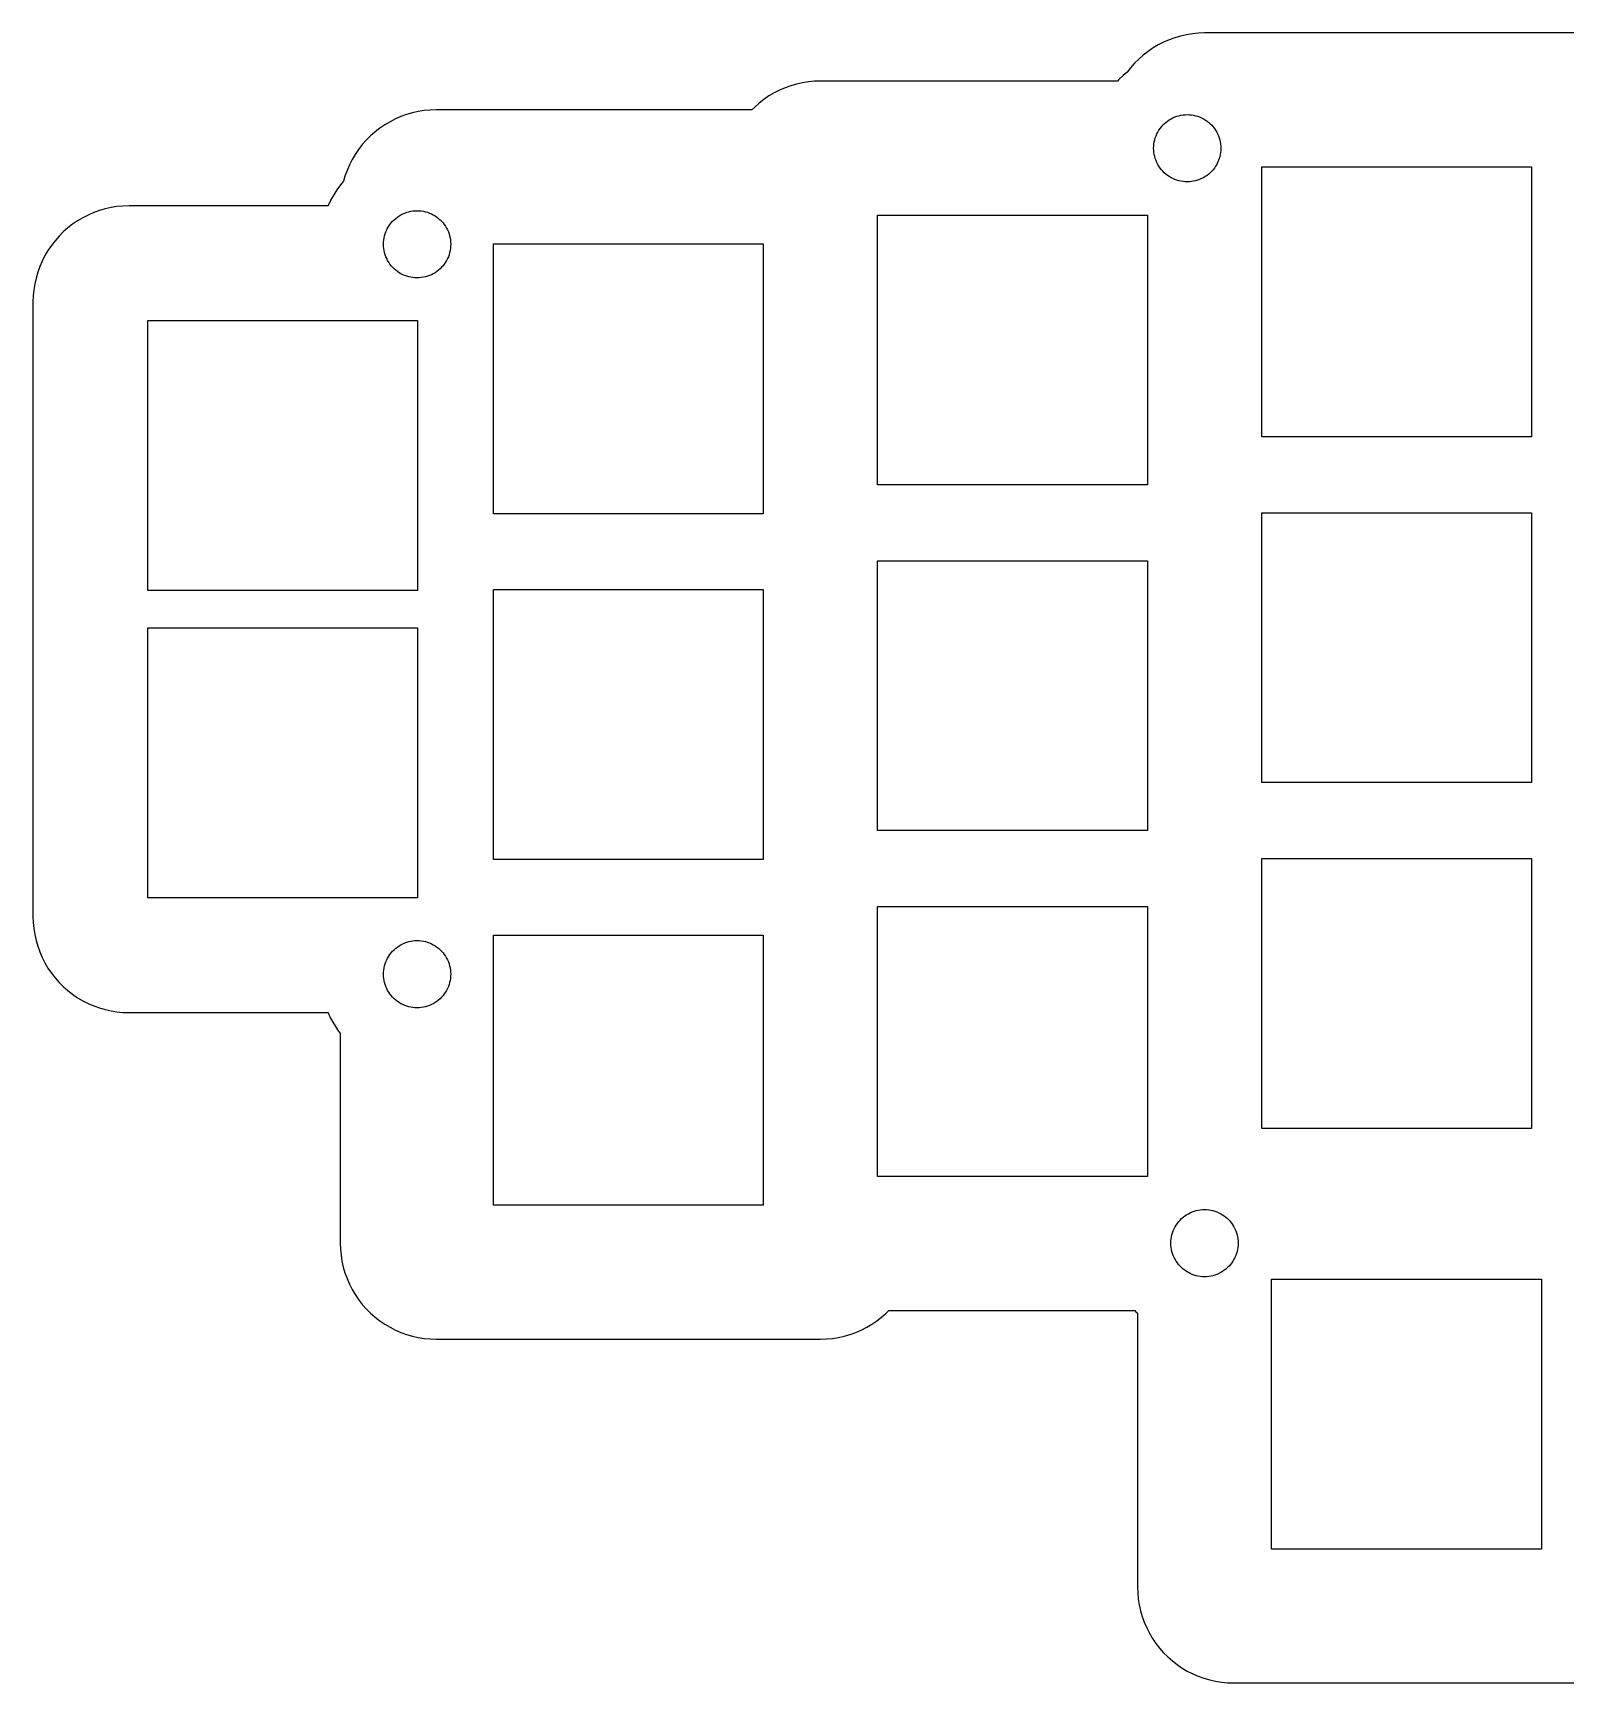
# Model space of a CAD drawing. Header units: metres. Extents: x -13 to 293, y -90 to 14.
# Drawn here: x -13 to 66.8, y -71.9 to 14 of the extents above; entities that cross this region are included whole.
import ezdxf

# ---------------------------------------------------------------- set-up
doc = ezdxf.new("R2010")
doc.units = ezdxf.units.M

msp = doc.modelspace()

# ---------------------------------------------------------------- linework, layer by layer
for p, q in [((46.4549, 13.7553), (46.1594, 13.6489)), ((46.7565, 13.8429), (46.4549, 13.7553)), ((47.0631, 13.9114), (46.7565, 13.8429)), ((47.3733, 13.9606), (47.0631, 13.9114)), ((47.6861, 13.9901), (47.3733, 13.9606)), ((48, 14), (47.6861, 13.9901)), ((68, 14), (48, 14)), ((45.0611, 13.0451), (44.8129, 12.8526)), ((45.3209, 13.2216), (45.0611, 13.0451)), ((45.5912, 13.3815), (45.3209, 13.2216)), ((45.8711, 13.5241), (45.5912, 13.3815)), ((46.1594, 13.6489), (45.8711, 13.5241)), ((44.1474, 12.1871), (43.9761, 11.9662)), ((44.3552, 12.4227), (44.1474, 12.1871)), ((44.5773, 12.6448), (44.3552, 12.4227)), ((44.8129, 12.8526), (44.5773, 12.6448)), ((26.4549, 11.2553), (26.1594, 11.1489)), ((26.7565, 11.3429), (26.4549, 11.2553)), ((27.0631, 11.4114), (26.7565, 11.3429)), ((27.3733, 11.4606), (27.0631, 11.4114)), ((27.6861, 11.4901), (27.3733, 11.4606)), ((28, 11.5), (27.6861, 11.4901)), ((43.4632, 11.5), (28, 11.5)), ((43.5402, 11.5819), (43.4632, 11.5)), ((43.5424, 11.5841), (43.5402, 11.5819)), ((43.756, 11.7842), (43.5424, 11.5841)), ((43.7584, 11.7863), (43.756, 11.7842)), ((43.9761, 11.9662), (43.7584, 11.7863)), ((24.8129, 10.3526), (24.5773, 10.1448)), ((25.0611, 10.5451), (24.8129, 10.3526)), ((25.3209, 10.7216), (25.0611, 10.5451)), ((25.5912, 10.8815), (25.3209, 10.7216)), ((25.8711, 11.0241), (25.5912, 10.8815)), ((26.1594, 11.1489), (25.8711, 11.0241)), ((5.87111, 9.52414), (5.59123, 9.38153)), ((6.15938, 9.64888), (5.87111, 9.52414)), ((6.45491, 9.75528), (6.15938, 9.64888)), ((6.75655, 9.84291), (6.45491, 9.75528)), ((7.0631, 9.91144), (6.75655, 9.84291)), ((7.37334, 9.96057), (7.0631, 9.91144)), ((7.68605, 9.99013), (7.37334, 9.96057)), ((8, 10), (7.68605, 9.99013)), ((24.4324, 10), (8, 10)), ((24.5773, 10.1448), (24.4324, 10)), ((46.0714, 9.41577), (46.1623, 9.47757)), ((46.1623, 9.47757), (46.2569, 9.53352)), ((46.2569, 9.53352), (46.3549, 9.58344)), ((46.3549, 9.58344), (46.4558, 9.62711)), ((46.4558, 9.62711), (46.5592, 9.66434)), ((46.5592, 9.66434), (46.6648, 9.69501)), ((46.6648, 9.69501), (46.7721, 9.71899)), ((46.7721, 9.71899), (46.8807, 9.73619)), ((46.8807, 9.73619), (46.9901, 9.74654)), ((46.9901, 9.74654), (47.1, 9.75)), ((47.1, 9.75), (47.2099, 9.74654)), ((47.2099, 9.74654), (47.3193, 9.73619)), ((47.3193, 9.73619), (47.4279, 9.71899)), ((47.4279, 9.71899), (47.5352, 9.69501)), ((47.5352, 9.69501), (47.6408, 9.66434)), ((47.6408, 9.66434), (47.7442, 9.62711)), ((47.7442, 9.62711), (47.8451, 9.58344)), ((47.8451, 9.58344), (47.9431, 9.53352)), ((47.9431, 9.53352), (48.0377, 9.47757)), ((48.0377, 9.47757), (48.1286, 9.41577)), ((4.57727, 8.64484), (4.35516, 8.42273)), ((4.81288, 8.85257), (4.57727, 8.64484)), ((5.06108, 9.04509), (4.81288, 8.85257)), ((5.32086, 9.22163), (5.06108, 9.04509)), ((5.59123, 9.38153), (5.32086, 9.22163)), ((45.4356, 8.54077), (45.4729, 8.64421)), ((45.4729, 8.64421), (45.5165, 8.7451)), ((45.5165, 8.7451), (45.5665, 8.84306)), ((45.5665, 8.84306), (45.6224, 8.93768)), ((45.6224, 8.93768), (45.6842, 9.02861)), ((45.6842, 9.02861), (45.7516, 9.11548)), ((45.7516, 9.11548), (45.8243, 9.19795)), ((45.8243, 9.19795), (45.902, 9.27568)), ((45.902, 9.27568), (45.9845, 9.34839)), ((45.9845, 9.34839), (46.0714, 9.41577)), ((48.1286, 9.41577), (48.2155, 9.34839)), ((48.2155, 9.34839), (48.2979, 9.27568)), ((48.2979, 9.27568), (48.3757, 9.19795)), ((48.3757, 9.19795), (48.4484, 9.11548)), ((48.4484, 9.11548), (48.5158, 9.02861)), ((48.5158, 9.02861), (48.5776, 8.93768)), ((48.5776, 8.93768), (48.6335, 8.84306)), ((48.6335, 8.84306), (48.6834, 8.7451)), ((48.6834, 8.7451), (48.7271, 8.64421)), ((48.7271, 8.64421), (48.7643, 8.54077)), ((3.95491, 7.93892), (3.77837, 7.67914)), ((4.14743, 8.18712), (3.95491, 7.93892)), ((4.35516, 8.42273), (4.14743, 8.18712)), ((45.35, 8), (45.3534, 8.10988)), ((45.3534, 7.89011), (45.35, 8)), ((45.3534, 8.10988), (45.3638, 8.21933)), ((45.3638, 7.78065), (45.3534, 7.89011)), ((45.3638, 8.21933), (45.381, 8.32791)), ((45.381, 7.67207), (45.3638, 7.78065)), ((45.381, 8.32791), (45.405, 8.4352)), ((45.405, 8.4352), (45.4356, 8.54077)), ((48.7643, 8.54077), (48.795, 8.4352)), ((48.795, 8.4352), (48.819, 8.32791)), ((48.819, 8.32791), (48.8362, 8.21933)), ((48.8362, 7.78065), (48.819, 7.67207)), ((48.8362, 8.21933), (48.8465, 8.10988)), ((48.8465, 7.89011), (48.8362, 7.78065)), ((48.8465, 8.10988), (48.85, 8)), ((48.85, 8), (48.8465, 7.89011)), ((3.47586, 7.12889), (3.35112, 6.84062)), ((3.61847, 7.40877), (3.47586, 7.12889)), ((3.77837, 7.67914), (3.61847, 7.40877)), ((45.405, 7.56479), (45.381, 7.67207)), ((45.4356, 7.45921), (45.405, 7.56479)), ((45.4729, 7.35577), (45.4356, 7.45921)), ((45.5165, 7.25488), (45.4729, 7.35577)), ((45.5665, 7.15692), (45.5165, 7.25488)), ((45.6224, 7.0623), (45.5665, 7.15692)), ((45.6842, 6.97137), (45.6224, 7.0623)), ((45.7516, 6.88451), (45.6842, 6.97137)), ((45.8243, 6.80203), (45.7516, 6.88451)), ((48.4484, 6.88451), (48.3757, 6.80203)), ((48.5158, 6.97137), (48.4484, 6.88451)), ((48.5776, 7.0623), (48.5158, 6.97137)), ((48.6335, 7.15692), (48.5776, 7.0623)), ((48.6834, 7.25488), (48.6335, 7.15692)), ((48.7271, 7.35577), (48.6834, 7.25488)), ((48.7643, 7.45921), (48.7271, 7.35577)), ((48.795, 7.56479), (48.7643, 7.45921)), ((48.819, 7.67207), (48.795, 7.56479)), ((50.975, -7.02499), (50.975, 7.02499)), ((50.975, 7.02499), (65.025, 7.02499)), ((65.025, 7.02499), (65.025, -7.02499)), ((3.01279, 6.09909), (2.82176, 5.8363)), ((3.01471, 6.10156), (3.01279, 6.09909)), ((3.17072, 6.29034), (3.01471, 6.10156)), ((3.24472, 6.54509), (3.17072, 6.29034)), ((3.35112, 6.84062), (3.24472, 6.54509)), ((45.902, 6.7243), (45.8243, 6.80203)), ((45.9845, 6.6516), (45.902, 6.7243)), ((46.0714, 6.58421), (45.9845, 6.6516)), ((46.1623, 6.52242), (46.0714, 6.58421)), ((46.2569, 6.46646), (46.1623, 6.52242)), ((46.3549, 6.41655), (46.2569, 6.46646)), ((46.4558, 6.37288), (46.3549, 6.41655)), ((46.5592, 6.33565), (46.4558, 6.37288)), ((46.6648, 6.30498), (46.5592, 6.33565)), ((46.7721, 6.28099), (46.6648, 6.30498)), ((46.8807, 6.26379), (46.7721, 6.28099)), ((46.9901, 6.25345), (46.8807, 6.26379)), ((47.1, 6.25), (46.9901, 6.25345)), ((47.2099, 6.25345), (47.1, 6.25)), ((47.3193, 6.26379), (47.2099, 6.25345)), ((47.4279, 6.28099), (47.3193, 6.26379)), ((47.5352, 6.30498), (47.4279, 6.28099)), ((47.6408, 6.33565), (47.5352, 6.30498)), ((47.7442, 6.37288), (47.6408, 6.33565)), ((47.8451, 6.41655), (47.7442, 6.37288)), ((47.9431, 6.46646), (47.8451, 6.41655)), ((48.0377, 6.52242), (47.9431, 6.46646)), ((48.1286, 6.58421), (48.0377, 6.52242)), ((48.2155, 6.6516), (48.1286, 6.58421)), ((48.2979, 6.7243), (48.2155, 6.6516)), ((48.3757, 6.80203), (48.2979, 6.7243)), ((2.49733, 5.28653), (2.36786, 5.01137)), ((2.49875, 5.28932), (2.49733, 5.28653)), ((2.6559, 5.57509), (2.49875, 5.28932)), ((2.6575, 5.57779), (2.6559, 5.57509)), ((2.81999, 5.83369), (2.6575, 5.57779)), ((2.82176, 5.8363), (2.81999, 5.83369)), ((-10.4088, 4.38153), (-10.6791, 4.22163)), ((-10.1289, 4.52414), (-10.4088, 4.38153)), ((-9.84062, 4.64888), (-10.1289, 4.52414)), ((-9.54509, 4.75528), (-9.84062, 4.64888)), ((-9.24345, 4.84291), (-9.54509, 4.75528)), ((-8.9369, 4.91144), (-9.24345, 4.84291)), ((-8.62666, 4.96057), (-8.9369, 4.91144)), ((-8.31395, 4.99013), (-8.62666, 4.96057)), ((-8, 5), (-8.31395, 4.99013)), ((2.36324, 5), (-8, 5)), ((2.36661, 5.00848), (2.36324, 5)), ((2.36786, 5.01137), (2.36661, 5.00848)), ((5.80203, 4.27568), (5.88451, 4.34839)), ((5.88451, 4.34839), (5.97137, 4.41577)), ((5.97137, 4.41577), (6.0623, 4.47757)), ((6.0623, 4.47757), (6.15692, 4.53352)), ((6.15692, 4.53352), (6.25488, 4.58344)), ((6.25488, 4.58344), (6.35577, 4.62711)), ((6.35577, 4.62711), (6.45921, 4.66434)), ((6.45921, 4.66434), (6.56479, 4.69501)), ((6.56479, 4.69501), (6.67207, 4.71899)), ((6.67207, 4.71899), (6.78065, 4.73619)), ((6.78065, 4.73619), (6.89011, 4.74654)), ((6.89011, 4.74654), (7, 4.75)), ((7, 4.75), (7.10988, 4.74654)), ((7.10988, 4.74654), (7.21933, 4.73619)), ((7.21933, 4.73619), (7.32791, 4.71899)), ((7.32791, 4.71899), (7.4352, 4.69501)), ((7.4352, 4.69501), (7.54077, 4.66434)), ((7.54077, 4.66434), (7.64421, 4.62711)), ((7.64421, 4.62711), (7.7451, 4.58344)), ((7.7451, 4.58344), (7.84306, 4.53352)), ((7.84306, 4.53352), (7.93768, 4.47757)), ((7.93768, 4.47757), (8.02861, 4.41577)), ((8.02861, 4.41577), (8.11548, 4.34839)), ((8.11548, 4.34839), (8.19795, 4.27568)), ((30.975, -9.52499), (30.975, 4.52499)), ((30.975, 4.52499), (45.025, 4.52499)), ((45.025, 4.52499), (45.025, -9.52499)), ((-11.4227, 3.64484), (-11.6448, 3.42273)), ((-11.1871, 3.85257), (-11.4227, 3.64484)), ((-10.9389, 4.04509), (-11.1871, 3.85257)), ((-10.6791, 4.22163), (-10.9389, 4.04509)), ((5.30498, 3.4352), (5.33565, 3.54077)), ((5.33565, 3.54077), (5.37288, 3.64421)), ((5.37288, 3.64421), (5.41655, 3.7451)), ((5.41655, 3.7451), (5.46646, 3.84306)), ((5.46646, 3.84306), (5.52242, 3.93768)), ((5.52242, 3.93768), (5.58421, 4.02861)), ((5.58421, 4.02861), (5.6516, 4.11548)), ((5.6516, 4.11548), (5.7243, 4.19795)), ((5.7243, 4.19795), (5.80203, 4.27568)), ((8.19795, 4.27568), (8.27568, 4.19795)), ((8.27568, 4.19795), (8.34839, 4.11548)), ((8.34839, 4.11548), (8.41577, 4.02861)), ((8.41577, 4.02861), (8.47757, 3.93768)), ((8.47757, 3.93768), (8.53352, 3.84306)), ((8.53352, 3.84306), (8.58344, 3.7451)), ((8.58344, 3.7451), (8.62711, 3.64421)), ((8.62711, 3.64421), (8.66434, 3.54077)), ((8.66434, 3.54077), (8.69501, 3.4352)), ((-12.2216, 2.67914), (-12.3815, 2.40877)), ((-12.0451, 2.93892), (-12.2216, 2.67914)), ((-11.8526, 3.18712), (-12.0451, 2.93892)), ((-11.6448, 3.42273), (-11.8526, 3.18712)), ((5.25, 3), (5.25345, 3.10988)), ((5.25345, 2.89011), (5.25, 3)), ((5.25345, 3.10988), (5.26379, 3.21933)), ((5.26379, 2.78065), (5.25345, 2.89011)), ((5.26379, 3.21933), (5.28099, 3.32791)), ((5.28099, 2.67207), (5.26379, 2.78065)), ((5.28099, 3.32791), (5.30498, 3.4352)), ((5.30498, 2.56479), (5.28099, 2.67207)), ((8.69501, 3.4352), (8.71899, 3.32791)), ((8.71899, 2.67207), (8.69501, 2.56479)), ((8.71899, 3.32791), (8.73619, 3.21933)), ((8.73619, 2.78065), (8.71899, 2.67207)), ((8.73619, 3.21933), (8.74654, 3.10988)), ((8.74654, 2.89011), (8.73619, 2.78065)), ((8.74654, 3.10988), (8.75, 3)), ((8.75, 3), (8.74654, 2.89011)), ((10.975, -11.025), (10.975, 3.02499)), ((10.975, 3.02499), (25.025, 3.02499)), ((25.025, 3.02499), (25.025, -11.025)), ((-12.6489, 1.84062), (-12.7553, 1.54509)), ((-12.5241, 2.12889), (-12.6489, 1.84062)), ((-12.3815, 2.40877), (-12.5241, 2.12889)), ((5.33565, 2.45921), (5.30498, 2.56479)), ((5.37288, 2.35577), (5.33565, 2.45921)), ((5.41655, 2.25488), (5.37288, 2.35577)), ((5.46646, 2.15692), (5.41655, 2.25488)), ((5.52242, 2.0623), (5.46646, 2.15692)), ((5.58421, 1.97137), (5.52242, 2.0623)), ((5.6516, 1.88451), (5.58421, 1.97137)), ((5.7243, 1.80203), (5.6516, 1.88451)), ((5.80203, 1.7243), (5.7243, 1.80203)), ((5.88451, 1.6516), (5.80203, 1.7243)), ((8.19795, 1.7243), (8.11548, 1.6516)), ((8.27568, 1.80203), (8.19795, 1.7243)), ((8.34839, 1.88451), (8.27568, 1.80203)), ((8.41577, 1.97137), (8.34839, 1.88451)), ((8.47757, 2.0623), (8.41577, 1.97137)), ((8.53352, 2.15692), (8.47757, 2.0623)), ((8.58344, 2.25488), (8.53352, 2.15692)), ((8.62711, 2.35577), (8.58344, 2.25488)), ((8.66434, 2.45921), (8.62711, 2.35577)), ((8.69501, 2.56479), (8.66434, 2.45921)), ((-12.9114, 0.9369), (-12.9606, 0.62666)), ((-12.8429, 1.24345), (-12.9114, 0.9369)), ((-12.7553, 1.54509), (-12.8429, 1.24345)), ((5.97137, 1.58421), (5.88451, 1.6516)), ((6.0623, 1.52242), (5.97137, 1.58421)), ((6.15692, 1.46646), (6.0623, 1.52242)), ((6.25488, 1.41655), (6.15692, 1.46646)), ((6.35577, 1.37288), (6.25488, 1.41655)), ((6.45921, 1.33565), (6.35577, 1.37288)), ((6.56479, 1.30498), (6.45921, 1.33565)), ((6.67207, 1.28099), (6.56479, 1.30498)), ((6.78065, 1.26379), (6.67207, 1.28099)), ((6.89011, 1.25345), (6.78065, 1.26379)), ((7, 1.25), (6.89011, 1.25345)), ((7.10988, 1.25345), (7, 1.25)), ((7.21933, 1.26379), (7.10988, 1.25345)), ((7.32791, 1.28099), (7.21933, 1.26379)), ((7.4352, 1.30498), (7.32791, 1.28099)), ((7.54077, 1.33565), (7.4352, 1.30498)), ((7.64421, 1.37288), (7.54077, 1.33565)), ((7.7451, 1.41655), (7.64421, 1.37288)), ((7.84306, 1.46646), (7.7451, 1.41655)), ((7.93768, 1.52242), (7.84306, 1.46646)), ((8.02861, 1.58421), (7.93768, 1.52242)), ((8.11548, 1.6516), (8.02861, 1.58421)), ((-12.9901, 0.31395), (-13, 0)), ((-13, 0), (-13, -32)), ((-12.9606, 0.62666), (-12.9901, 0.31395)), ((-7.02499, -15.025), (-7.02499, -0.97499)), ((-7.02499, -0.97499), (7.02499, -0.97499)), ((7.02499, -0.97499), (7.02499, -15.025)), ((65.025, -7.02499), (50.975, -7.02499)), ((45.025, -9.52499), (30.975, -9.52499)), ((25.025, -11.025), (10.975, -11.025)), ((50.975, -25.025), (50.975, -10.975)), ((50.975, -10.975), (65.025, -10.975)), ((65.025, -10.975), (65.025, -25.025)), ((30.975, -27.525), (30.975, -13.475)), ((30.975, -13.475), (45.025, -13.475)), ((45.025, -13.475), (45.025, -27.525)), ((7.02499, -15.025), (-7.02499, -15.025)), ((10.975, -29.025), (10.975, -14.975)), ((10.975, -14.975), (25.025, -14.975)), ((25.025, -14.975), (25.025, -29.025)), ((-7.02499, -31.025), (-7.02499, -16.975)), ((-7.02499, -16.975), (7.02499, -16.975)), ((7.02499, -16.975), (7.02499, -31.025)), ((65.025, -25.025), (50.975, -25.025)), ((45.025, -27.525), (30.975, -27.525)), ((25.025, -29.025), (10.975, -29.025)), ((50.975, -43.025), (50.975, -28.975)), ((50.975, -28.975), (65.025, -28.975)), ((65.025, -28.975), (65.025, -43.025)), ((7.02499, -31.025), (-7.02499, -31.025)), ((30.975, -45.525), (30.975, -31.475)), ((30.975, -31.475), (45.025, -31.475)), ((45.025, -31.475), (45.025, -45.525)), ((-13, -32), (-12.9901, -32.3139)), ((-12.9901, -32.3139), (-12.9606, -32.6267)), ((-12.9606, -32.6267), (-12.9114, -32.9369)), ((-12.9114, -32.9369), (-12.8429, -33.2435)), ((-12.8429, -33.2435), (-12.7553, -33.5451)), ((6.0623, -33.5224), (6.15692, -33.4665)), ((6.15692, -33.4665), (6.25488, -33.4165)), ((6.25488, -33.4165), (6.35577, -33.3729)), ((6.35577, -33.3729), (6.45921, -33.3356)), ((6.45921, -33.3356), (6.56479, -33.305)), ((6.56479, -33.305), (6.67207, -33.281)), ((6.67207, -33.281), (6.78065, -33.2638)), ((6.78065, -33.2638), (6.89011, -33.2534)), ((6.89011, -33.2534), (7, -33.25)), ((7, -33.25), (7.10988, -33.2534)), ((7.10988, -33.2534), (7.21933, -33.2638)), ((7.21933, -33.2638), (7.32791, -33.281)), ((7.32791, -33.281), (7.4352, -33.305)), ((7.4352, -33.305), (7.54077, -33.3356)), ((7.54077, -33.3356), (7.64421, -33.3729)), ((7.64421, -33.3729), (7.7451, -33.4165)), ((7.7451, -33.4165), (7.84306, -33.4665)), ((7.84306, -33.4665), (7.93768, -33.5224)), ((10.975, -47.025), (10.975, -32.975)), ((10.975, -32.975), (25.025, -32.975)), ((25.025, -32.975), (25.025, -47.025)), ((-12.7553, -33.5451), (-12.6489, -33.8406)), ((-12.6489, -33.8406), (-12.5241, -34.1289)), ((-12.5241, -34.1289), (-12.3815, -34.4088)), ((5.33565, -34.4592), (5.37288, -34.3558)), ((5.37288, -34.3558), (5.41655, -34.2549)), ((5.41655, -34.2549), (5.46646, -34.1569)), ((5.46646, -34.1569), (5.52242, -34.0623)), ((5.52242, -34.0623), (5.58421, -33.9714)), ((5.58421, -33.9714), (5.6516, -33.8845)), ((5.6516, -33.8845), (5.7243, -33.802)), ((5.7243, -33.802), (5.80203, -33.7243)), ((5.80203, -33.7243), (5.88451, -33.6516)), ((5.88451, -33.6516), (5.97137, -33.5842)), ((5.97137, -33.5842), (6.0623, -33.5224)), ((7.93768, -33.5224), (8.02861, -33.5842)), ((8.02861, -33.5842), (8.11548, -33.6516)), ((8.11548, -33.6516), (8.19795, -33.7243)), ((8.19795, -33.7243), (8.27568, -33.802)), ((8.27568, -33.802), (8.34839, -33.8845)), ((8.34839, -33.8845), (8.41577, -33.9714)), ((8.41577, -33.9714), (8.47757, -34.0623)), ((8.47757, -34.0623), (8.53352, -34.1569)), ((8.53352, -34.1569), (8.58344, -34.2549)), ((8.58344, -34.2549), (8.62711, -34.3558)), ((8.62711, -34.3558), (8.66434, -34.4592)), ((-12.3815, -34.4088), (-12.2216, -34.6791)), ((-12.2216, -34.6791), (-12.0451, -34.9389)), ((-12.0451, -34.9389), (-11.8526, -35.1871)), ((-11.8526, -35.1871), (-11.6448, -35.4227)), ((5.25, -35), (5.25345, -34.8901)), ((5.25345, -35.1099), (5.25, -35)), ((5.25345, -34.8901), (5.26379, -34.7807)), ((5.26379, -35.2193), (5.25345, -35.1099)), ((5.26379, -34.7807), (5.28099, -34.6721)), ((5.28099, -34.6721), (5.30498, -34.5648)), ((5.30498, -34.5648), (5.33565, -34.4592)), ((8.66434, -34.4592), (8.69501, -34.5648)), ((8.69501, -34.5648), (8.71899, -34.6721)), ((8.71899, -34.6721), (8.73619, -34.7807)), ((8.73619, -34.7807), (8.74654, -34.8901)), ((8.74654, -35.1099), (8.73619, -35.2193)), ((8.74654, -34.8901), (8.75, -35)), ((8.75, -35), (8.74654, -35.1099)), ((-11.6448, -35.4227), (-11.4227, -35.6448)), ((-11.4227, -35.6448), (-11.1871, -35.8526)), ((-11.1871, -35.8526), (-10.9389, -36.0451)), ((-10.9389, -36.0451), (-10.6791, -36.2216)), ((5.28099, -35.3279), (5.26379, -35.2193)), ((5.30498, -35.4352), (5.28099, -35.3279)), ((5.33565, -35.5408), (5.30498, -35.4352)), ((5.37288, -35.6442), (5.33565, -35.5408)), ((5.41655, -35.7451), (5.37288, -35.6442)), ((5.46646, -35.8431), (5.41655, -35.7451)), ((5.52242, -35.9377), (5.46646, -35.8431)), ((5.58421, -36.0286), (5.52242, -35.9377)), ((5.6516, -36.1155), (5.58421, -36.0286)), ((8.41577, -36.0286), (8.34839, -36.1155)), ((8.47757, -35.9377), (8.41577, -36.0286)), ((8.53352, -35.8431), (8.47757, -35.9377)), ((8.58344, -35.7451), (8.53352, -35.8431)), ((8.62711, -35.6442), (8.58344, -35.7451)), ((8.66434, -35.5408), (8.62711, -35.6442)), ((8.69501, -35.4352), (8.66434, -35.5408)), ((8.71899, -35.3279), (8.69501, -35.4352)), ((8.73619, -35.2193), (8.71899, -35.3279)), ((-10.6791, -36.2216), (-10.4088, -36.3815)), ((-10.4088, -36.3815), (-10.1289, -36.5241)), ((-10.1289, -36.5241), (-9.84062, -36.6489)), ((-9.84062, -36.6489), (-9.54509, -36.7553)), ((-9.54509, -36.7553), (-9.24345, -36.8429)), ((-9.24345, -36.8429), (-8.9369, -36.9114)), ((-8.9369, -36.9114), (-8.62666, -36.9606)), ((5.7243, -36.198), (5.6516, -36.1155)), ((5.80203, -36.2757), (5.7243, -36.198)), ((5.88451, -36.3484), (5.80203, -36.2757)), ((5.97137, -36.4158), (5.88451, -36.3484)), ((6.0623, -36.4776), (5.97137, -36.4158)), ((6.15692, -36.5335), (6.0623, -36.4776)), ((6.25488, -36.5834), (6.15692, -36.5335)), ((6.35577, -36.6271), (6.25488, -36.5834)), ((6.45921, -36.6643), (6.35577, -36.6271)), ((6.56479, -36.695), (6.45921, -36.6643)), ((6.67207, -36.719), (6.56479, -36.695)), ((6.78065, -36.7362), (6.67207, -36.719)), ((6.89011, -36.7465), (6.78065, -36.7362)), ((7, -36.75), (6.89011, -36.7465)), ((7.10988, -36.7465), (7, -36.75)), ((7.21933, -36.7362), (7.10988, -36.7465)), ((7.32791, -36.719), (7.21933, -36.7362)), ((7.4352, -36.695), (7.32791, -36.719)), ((7.54077, -36.6643), (7.4352, -36.695)), ((7.64421, -36.6271), (7.54077, -36.6643)), ((7.7451, -36.5834), (7.64421, -36.6271)), ((7.84306, -36.5335), (7.7451, -36.5834)), ((7.93768, -36.4776), (7.84306, -36.5335)), ((8.02861, -36.4158), (7.93768, -36.4776)), ((8.11548, -36.3484), (8.02861, -36.4158)), ((8.19795, -36.2757), (8.11548, -36.3484)), ((8.27568, -36.198), (8.19795, -36.2757)), ((8.34839, -36.1155), (8.27568, -36.198)), ((-8.62666, -36.9606), (-8.31395, -36.9901)), ((-8.31395, -36.9901), (-8, -37)), ((-8, -37), (2.36324, -37)), ((2.36324, -37), (2.36661, -37.0085)), ((2.36661, -37.0085), (2.36786, -37.0114)), ((2.36786, -37.0114), (2.49733, -37.2865)), ((2.49733, -37.2865), (2.49875, -37.2893)), ((2.49875, -37.2893), (2.6559, -37.5751)), ((2.6559, -37.5751), (2.6575, -37.5778)), ((2.6575, -37.5778), (2.81999, -37.8337)), ((2.81999, -37.8337), (2.82176, -37.8363)), ((2.82176, -37.8363), (3, -38.0815)), ((3, -38.0815), (3, -49)), ((65.025, -43.025), (50.975, -43.025)), ((45.025, -45.525), (30.975, -45.525)), ((25.025, -47.025), (10.975, -47.025)), ((46.4665, -48.1569), (46.5224, -48.0623)), ((46.5224, -48.0623), (46.5842, -47.9714)), ((46.5842, -47.9714), (46.6516, -47.8845)), ((46.6516, -47.8845), (46.7243, -47.802)), ((46.7243, -47.802), (46.802, -47.7243)), ((46.802, -47.7243), (46.8845, -47.6516)), ((46.8845, -47.6516), (46.9714, -47.5842)), ((46.9714, -47.5842), (47.0623, -47.5224)), ((47.0623, -47.5224), (47.1569, -47.4665)), ((47.1569, -47.4665), (47.2549, -47.4165)), ((47.2549, -47.4165), (47.3558, -47.3729)), ((47.3558, -47.3729), (47.4592, -47.3356)), ((47.4592, -47.3356), (47.5648, -47.305)), ((47.5648, -47.305), (47.6721, -47.281)), ((47.6721, -47.281), (47.7807, -47.2638)), ((47.7807, -47.2638), (47.8901, -47.2534)), ((47.8901, -47.2534), (48, -47.25)), ((48, -47.25), (48.1099, -47.2534)), ((48.1099, -47.2534), (48.2193, -47.2638)), ((48.2193, -47.2638), (48.3279, -47.281)), ((48.3279, -47.281), (48.4352, -47.305)), ((48.4352, -47.305), (48.5408, -47.3356)), ((48.5408, -47.3356), (48.6442, -47.3729)), ((48.6442, -47.3729), (48.7451, -47.4165)), ((48.7451, -47.4165), (48.8431, -47.4665)), ((48.8431, -47.4665), (48.9377, -47.5224)), ((48.9377, -47.5224), (49.0286, -47.5842)), ((49.0286, -47.5842), (49.1155, -47.6516)), ((49.1155, -47.6516), (49.198, -47.7243)), ((49.198, -47.7243), (49.2757, -47.802)), ((49.2757, -47.802), (49.3484, -47.8845)), ((49.3484, -47.8845), (49.4158, -47.9714)), ((49.4158, -47.9714), (49.4776, -48.0623)), ((49.4776, -48.0623), (49.5335, -48.1569)), ((46.25, -49), (46.2534, -48.8901)), ((46.2534, -48.8901), (46.2638, -48.7807)), ((46.2638, -48.7807), (46.281, -48.6721)), ((46.281, -48.6721), (46.305, -48.5648)), ((46.305, -48.5648), (46.3356, -48.4592)), ((46.3356, -48.4592), (46.3729, -48.3558)), ((46.3729, -48.3558), (46.4165, -48.2549)), ((46.4165, -48.2549), (46.4665, -48.1569)), ((49.5335, -48.1569), (49.5834, -48.2549)), ((49.5834, -48.2549), (49.6271, -48.3558)), ((49.6271, -48.3558), (49.6643, -48.4592)), ((49.6643, -48.4592), (49.695, -48.5648)), ((49.695, -48.5648), (49.719, -48.6721)), ((49.719, -48.6721), (49.7362, -48.7807)), ((49.7362, -48.7807), (49.7465, -48.8901)), ((49.7465, -48.8901), (49.75, -49)), ((3, -49), (3.00987, -49.3139)), ((3.00987, -49.3139), (3.03943, -49.6267)), ((3.03943, -49.6267), (3.08856, -49.9369)), ((46.2534, -49.1099), (46.25, -49)), ((46.2638, -49.2193), (46.2534, -49.1099)), ((46.281, -49.3279), (46.2638, -49.2193)), ((46.305, -49.4352), (46.281, -49.3279)), ((46.3356, -49.5408), (46.305, -49.4352)), ((46.3729, -49.6442), (46.3356, -49.5408)), ((46.4165, -49.7451), (46.3729, -49.6442)), ((46.4665, -49.8431), (46.4165, -49.7451)), ((49.5834, -49.7451), (49.5335, -49.8431)), ((49.6271, -49.6442), (49.5834, -49.7451)), ((49.6643, -49.5408), (49.6271, -49.6442)), ((49.695, -49.4352), (49.6643, -49.5408)), ((49.719, -49.3279), (49.695, -49.4352)), ((49.7362, -49.2193), (49.719, -49.3279)), ((49.7465, -49.1099), (49.7362, -49.2193)), ((49.75, -49), (49.7465, -49.1099)), ((3.08856, -49.9369), (3.15709, -50.2435)), ((3.15709, -50.2435), (3.24472, -50.5451)), ((3.24472, -50.5451), (3.35112, -50.8406)), ((46.5224, -49.9377), (46.4665, -49.8431)), ((46.5842, -50.0286), (46.5224, -49.9377)), ((46.6516, -50.1155), (46.5842, -50.0286)), ((46.7243, -50.198), (46.6516, -50.1155)), ((46.802, -50.2757), (46.7243, -50.198)), ((46.8845, -50.3484), (46.802, -50.2757)), ((46.9714, -50.4158), (46.8845, -50.3484)), ((47.0623, -50.4776), (46.9714, -50.4158)), ((47.1569, -50.5335), (47.0623, -50.4776)), ((47.2549, -50.5834), (47.1569, -50.5335)), ((47.3558, -50.6271), (47.2549, -50.5834)), ((47.4592, -50.6643), (47.3558, -50.6271)), ((47.5648, -50.695), (47.4592, -50.6643)), ((48.5408, -50.6643), (48.4352, -50.695)), ((48.6442, -50.6271), (48.5408, -50.6643)), ((48.7451, -50.5834), (48.6442, -50.6271)), ((48.8431, -50.5335), (48.7451, -50.5834)), ((48.9377, -50.4776), (48.8431, -50.5335)), ((49.0286, -50.4158), (48.9377, -50.4776)), ((49.1155, -50.3484), (49.0286, -50.4158)), ((49.198, -50.2757), (49.1155, -50.3484)), ((49.2757, -50.198), (49.198, -50.2757)), ((49.3484, -50.1155), (49.2757, -50.198)), ((49.4158, -50.0286), (49.3484, -50.1155)), ((49.4776, -49.9377), (49.4158, -50.0286)), ((49.5335, -49.8431), (49.4776, -49.9377)), ((3.35112, -50.8406), (3.47586, -51.1289)), ((3.47586, -51.1289), (3.61847, -51.4088)), ((3.61847, -51.4088), (3.77837, -51.6791)), ((47.6721, -50.719), (47.5648, -50.695)), ((47.7807, -50.7362), (47.6721, -50.719)), ((47.8901, -50.7465), (47.7807, -50.7362)), ((48, -50.75), (47.8901, -50.7465)), ((48.1099, -50.7465), (48, -50.75)), ((48.2193, -50.7362), (48.1099, -50.7465)), ((48.3279, -50.719), (48.2193, -50.7362)), ((48.4352, -50.695), (48.3279, -50.719)), ((51.4878, -64.9247), (51.4878, -50.8748)), ((51.4878, -50.8748), (65.5378, -50.8748)), ((65.5378, -50.8748), (65.5378, -64.9247)), ((3.77837, -51.6791), (3.95491, -51.9389)), ((3.95491, -51.9389), (4.14743, -52.1871)), ((4.14743, -52.1871), (4.35516, -52.4227)), ((4.35516, -52.4227), (4.57727, -52.6448)), ((4.57727, -52.6448), (4.81288, -52.8526)), ((4.81288, -52.8526), (5.06108, -53.0451)), ((5.06108, -53.0451), (5.32086, -53.2216)), ((5.32086, -53.2216), (5.59123, -53.3815)), ((30.4088, -53.3815), (30.6791, -53.2216)), ((30.6791, -53.2216), (30.9389, -53.0451)), ((30.9389, -53.0451), (31.1871, -52.8526)), ((31.1871, -52.8526), (31.4227, -52.6448)), ((31.4227, -52.6448), (31.5676, -52.5)), ((31.5676, -52.5), (44.3627, -52.5)), ((44.3627, -52.5), (44.428, -52.5698)), ((44.428, -52.5698), (44.4302, -52.572)), ((44.4302, -52.572), (44.5128, -52.6494)), ((44.5128, -52.6494), (44.5128, -66.8997)), ((5.59123, -53.3815), (5.87111, -53.5241)), ((5.87111, -53.5241), (6.15938, -53.6489)), ((6.15938, -53.6489), (6.45491, -53.7553)), ((6.45491, -53.7553), (6.75655, -53.8429)), ((6.75655, -53.8429), (7.0631, -53.9114)), ((7.0631, -53.9114), (7.37334, -53.9606)), ((7.37334, -53.9606), (7.68605, -53.9901)), ((7.68605, -53.9901), (8, -54)), ((8, -54), (28, -54)), ((28, -54), (28.3139, -53.9901)), ((28.3139, -53.9901), (28.6267, -53.9606)), ((28.6267, -53.9606), (28.9369, -53.9114)), ((28.9369, -53.9114), (29.2435, -53.8429)), ((29.2435, -53.8429), (29.5451, -53.7553)), ((29.5451, -53.7553), (29.8406, -53.6489)), ((29.8406, -53.6489), (30.1289, -53.5241)), ((30.1289, -53.5241), (30.4088, -53.3815)), ((65.5378, -64.9247), (51.4878, -64.9247)), ((44.5128, -66.8997), (44.5227, -67.2137)), ((44.5227, -67.2137), (44.5522, -67.5264)), ((44.5522, -67.5264), (44.6014, -67.8367)), ((44.6014, -67.8367), (44.6699, -68.1432)), ((44.6699, -68.1432), (44.7575, -68.4448)), ((44.7575, -68.4448), (44.8639, -68.7404)), ((44.8639, -68.7404), (44.9887, -69.0286)), ((44.9887, -69.0286), (45.1313, -69.3085)), ((45.1313, -69.3085), (45.2912, -69.5789)), ((45.2912, -69.5789), (45.4677, -69.8387)), ((45.4677, -69.8387), (45.6602, -70.0869)), ((45.6602, -70.0869), (45.868, -70.3225)), ((45.868, -70.3225), (46.0901, -70.5446)), ((46.0901, -70.5446), (46.3257, -70.7523)), ((46.3257, -70.7523), (46.5739, -70.9448)), ((46.5739, -70.9448), (46.8337, -71.1214)), ((46.8337, -71.1214), (47.104, -71.2813)), ((47.104, -71.2813), (47.3839, -71.4239)), ((47.3839, -71.4239), (47.6722, -71.5486)), ((47.6722, -71.5486), (47.9677, -71.655)), ((47.9677, -71.655), (48.2694, -71.7427)), ((48.2694, -71.7427), (48.5759, -71.8112)), ((48.5759, -71.8112), (48.8862, -71.8603)), ((48.8862, -71.8603), (49.1989, -71.8899)), ((49.1989, -71.8899), (49.5128, -71.8997)), ((49.5128, -71.8997), (83.5144, -71.8997))]:
    msp.add_line(p, q)

doc.saveas('drawing.dxf')
